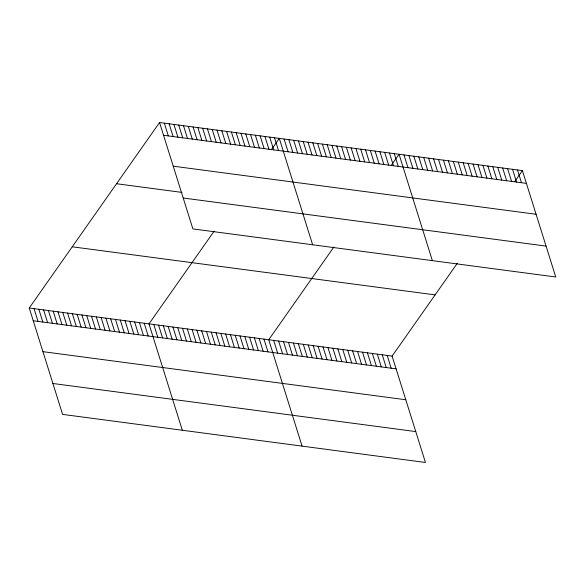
<?xml version="1.0" encoding="UTF-8"?>
<svg xmlns="http://www.w3.org/2000/svg" width="585" height="585" viewBox="0 0 585 585"><rect width="100%" height="100%" fill="white"/><g stroke="black" fill="none" stroke-linecap="round" stroke-linejoin="round"><path stroke-width="0.88" d="M457.265 263.352L392.111 356.097L425.449 462.479L62.588 414.385L29.25 308.002L159.551 122.521L522.412 170.615L555.75 276.998L192.889 228.903L159.551 122.521M214.147 231.133L148.992 323.878L182.33 430.26M271.703 149.19L279.294 138.389L312.631 244.771M333.889 247.002L268.742 339.746L302.079 446.128M391.453 165.065L399.036 154.264L432.373 260.647M514.822 181.416L522.412 170.615M163.544 135.281L526.412 183.368M173.226 166.177L536.094 214.271M116.547 183.734L182.008 192.406M183.207 198.008L546.068 246.102M72.247 246.797L435.116 294.884M29.25 308.002L392.111 356.097M33.25 320.763L396.111 368.857M42.932 351.658L405.793 399.752M52.906 383.489L415.767 431.584M517.476 169.957L521.476 182.717M512.54 169.306L516.54 182.067M507.604 168.648L511.604 181.409M502.669 167.997L506.668 180.758M497.74 167.339L501.733 180.1M492.804 166.688L496.804 179.449M487.868 166.038L491.868 178.791M482.932 165.379L486.932 178.14M477.996 164.729L481.996 177.482M473.06 164.071L477.06 176.831M468.124 163.42L472.124 176.18M463.196 162.762L467.188 175.522M458.26 162.111L462.252 174.871M453.324 161.453L457.324 174.213M448.388 160.802L452.388 173.562M443.452 160.151L447.452 172.904M438.516 159.493L442.516 172.253M433.58 158.842L437.58 171.602M428.644 158.184L432.644 170.944M423.716 157.533L427.708 170.293M418.78 156.875L422.779 169.635M413.844 156.224L417.844 168.985M408.908 155.573L412.908 168.326M403.972 154.915L407.972 167.676M394.246 153.628L398.246 166.389M389.456 152.992L393.456 165.752M384.667 152.356L388.667 165.116M379.877 151.72L383.877 164.48M375.087 151.091L379.087 163.844M370.298 150.455L374.298 163.215M365.508 149.819L369.508 162.579M360.718 149.182L364.718 161.943M355.929 148.546L359.929 161.306M351.139 147.91L355.139 160.67M346.349 147.281L350.349 160.034M341.56 146.645L345.559 159.405M336.77 146.009L340.77 158.769M331.98 145.373L335.98 158.133M327.19 144.736L331.19 157.497M322.401 144.107L326.401 156.86M387.182 355.446L391.175 368.199M317.611 143.471L321.611 156.232M382.246 354.788L386.239 367.548M312.821 142.835L316.821 155.595M377.31 354.137L381.31 366.89M308.032 142.199L312.032 154.959M372.374 353.479L376.374 366.239M303.242 141.563L307.242 154.323M367.438 352.828L371.438 365.588M298.452 140.934L302.452 153.687M362.503 352.17L366.502 364.93M293.663 140.298L297.663 153.058M357.567 351.519L361.567 364.279M288.873 139.661L292.873 152.422M352.631 350.861L356.631 363.621M284.083 139.025L288.083 151.786M347.702 350.21L351.695 362.971M342.766 349.559L346.766 362.312M274.504 137.76L278.504 150.513M337.83 348.901L341.83 361.662M269.714 137.124L273.714 149.877M332.894 348.25L336.894 361.003M264.925 136.488L268.924 149.248M327.958 347.592L331.958 360.353M260.135 135.852L264.135 148.612M323.022 346.942L327.022 359.702M255.345 135.215L259.345 147.976M318.086 346.283L322.086 359.044M250.555 134.579L254.555 147.34M313.158 345.633L317.15 358.393M245.766 133.95L249.766 146.703M308.222 344.974L312.214 357.735M240.976 133.314L244.976 146.074M303.286 344.324L307.286 357.084M236.186 132.678L240.186 145.438M298.35 343.673L302.35 356.426M231.397 132.042L235.397 144.802M293.414 343.015L297.414 355.775M226.607 131.406L230.607 144.166M288.478 342.364L292.478 355.117M221.817 130.777L225.817 143.53M283.542 341.706L287.542 354.466M217.028 130.141L221.02 142.901M278.614 341.055L282.606 353.815M212.238 129.504L216.231 142.265M207.448 128.868L211.441 141.629M273.678 340.397L277.67 353.157M202.659 128.232L206.651 140.992M197.869 127.603L201.862 140.356M263.952 339.11L267.952 351.87M193.079 126.967L197.072 139.72M259.162 338.474L263.162 351.234M188.29 126.331L192.282 139.091M254.373 337.837L258.373 350.598M183.5 125.695L187.492 138.455M249.583 337.209L253.583 349.962M178.71 125.058L182.703 137.819M244.793 336.572L248.786 349.333M173.921 124.422L177.913 137.182M240.004 335.936L243.996 348.697M169.131 123.793L173.123 136.546M235.214 335.3L239.206 348.06M164.341 123.157L168.334 135.917M230.424 334.664L234.417 347.424M225.634 334.035L229.627 346.788M220.845 333.399L224.837 346.159M216.055 332.763L220.048 345.523M211.265 332.126L215.258 344.887M206.476 331.49L210.468 344.251M201.686 330.861L205.679 343.614M196.896 330.225L200.889 342.978M192.107 329.589L196.099 342.349M187.317 328.953L191.31 341.713M182.527 328.317L186.52 341.077M177.73 327.68L181.73 340.441M172.941 327.052L176.941 339.805M168.151 326.415L172.151 339.176M163.361 325.779L167.361 338.539M158.572 325.143L162.571 337.903M153.782 324.507L157.782 337.267M144.202 323.242L148.202 336.002M139.413 322.606L143.413 335.366M134.623 321.969L138.623 334.73M129.833 321.333L133.833 334.093M125.044 320.704L129.044 333.457M120.254 320.068L124.254 332.828M115.464 319.432L119.464 332.192M110.675 318.796L114.675 331.556M105.885 318.16L109.885 330.92M101.095 317.523L105.095 330.284M96.306 316.894L100.306 329.647M91.516 316.258L95.516 329.019M86.726 315.622L90.726 328.382M81.937 314.986L85.936 327.746M77.147 314.35L81.147 327.11M72.357 313.721L76.357 326.474M67.567 313.085L71.567 325.845M62.778 312.448L66.778 325.209M57.988 311.812L61.988 324.573M53.198 311.176L57.198 323.936M48.409 310.547L52.409 323.3M43.619 309.911L47.619 322.671M38.829 309.275L42.829 322.035M34.04 308.639L38.04 321.399"/></g></svg>
